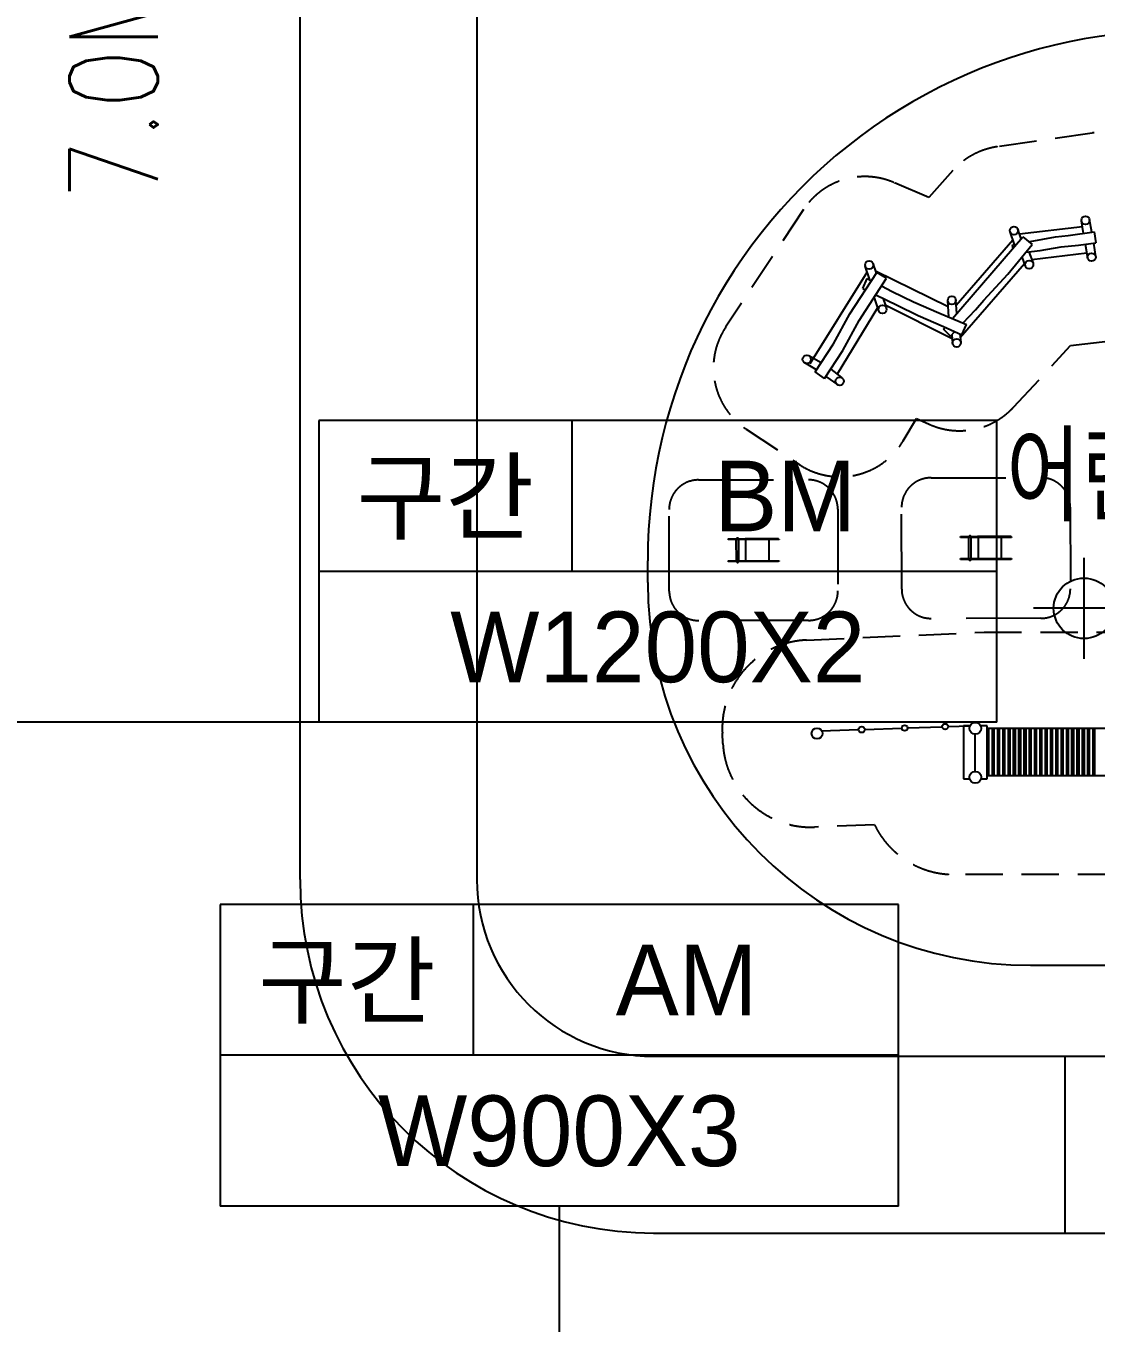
# Model space of a CAD drawing. Header units: millimetres. Extents: x 1145859089 to 1147511753, y -1047484727 to -1047247487.
# Drawn here: x 1147299157 to 1147317323, y -1047407298 to -1047385276 of the extents above; entities that cross this region are included whole.
import ezdxf
from ezdxf.enums import TextEntityAlignment as Align
from ezdxf.xclip import XClip

# ---------------------------------------------------------------- set-up
doc = ezdxf.new("R2010")
doc.units = ezdxf.units.MM
doc.header["$LTSCALE"] = 100
doc.header["$MEASUREMENT"] = 0
doc.header["$XCLIPFRAME"] = 2
doc.linetypes.add('단지배치도$0$HIDDEN', pattern=[9.525, 6.35, -3.175])
doc.linetypes.add('단지배치도$0$HIDDENX2', pattern=[0.75, 0.5, -0.25])
doc.layers.get('0').update_dxf_attribs({"linetype": 'CONTINUOUS'})
for name, color, linetype in [('0-BLOCK', 2, 'CONTINUOUS'), ('TRAY', 1, 'CONTINUOUS'), ('XREF', 135, 'CONTINUOUS'), ('단지배치도$0$S240910', 33, 'CONTINUOUS'), ('단지배치도$0$W240910', 135, 'CONTINUOUS')]:
    doc.layers.add(name, color=color, linetype=linetype)
doc.styles.add('WL', font='울릉도L_5.TTF')
doc.styles.add('단지배치도$0$WS1', font='romans.shx', dxfattribs={"width": 0.8, "bigfont": 'whgtxt.shx'})

# ---------------------------------------------------------------- blocks, each defined once
blk = doc.blocks.new('단지배치도$0$zw$9902')
at = {"layer": '단지배치도$0$W240910'}
for p, q in [((43540, -28400, 0), (43540, 3823, 0)), ((46540, -4400, 0), (46540, -28400, 0)), ((55779, -17519, 0), (55724, -17358, 0)), ((55751, -17438, 0), (56820, -17310, 0)), ((56840, -17428, 0), (56804, -17217, 0)), ((56979, -17409, 0), (56941, -17193, 0)), ((54614, -18875, -333088), (55807, -17487, -333088)), ((54678, -18647, -333088), (55637, -17536, -333088)), ((55666, -17619, 0), (55591, -17403, 0)), ((56868, -17613, 0), (56906, -17843, 0)), ((57007, -17595, 0), (57044, -17820, 0)), ((57019, -17404, -333088), (57046, -17590, -333088)), ((55793, -17828, 0), (55850, -17982, 0)), ((55910, -17741, 0), (55981, -17934, 0)), ((55958, -17870, -333088), (56893, -17761, -333088)), ((53210, -18216, 0), (53134, -17986, 0)), ((53321, -18106, 0), (53267, -17942, 0)), ((54746, -19196, -333088), (55835, -17942, -333088)), ((52195, -19639, 0), (53168, -18088, 0)), ((53306, -18062, -333088), (54540, -18668, -333088)), ((53342, -18693, 0), (52654, -19817, 0)), ((53283, -18520, 0), (53359, -18741, 0)), ((53434, -18530, 0), (53491, -18695, 0)), ((53473, -18643, 0), (54607, -19214, 0)), ((54550, -18848, 0), (54533, -18570, 0)), ((54687, -18791, 0), (54673, -18562, 0)), ((54461, -19054, -333088), (54490, -19020, -333088)), ((54600, -19153, 0), (54616, -19295, 0)), ((54739, -19134, 0), (54755, -19280, 0)), ((52384, -19625, 0), (52175, -19506, 0)), ((52307, -19742, 0), (52106, -19628, 0)), ((52440, -19893, -333088), (52282, -19781, -333088)), ((52547, -19734, 0), (52729, -19876, 0)), ((52461, -19859, 0), (52669, -20002, 0)), ((49440, -23355), (49440, -22986, 0)), ((56845, -22937), (56845, -24651)), ((57703, -23794), (55988, -23794)), ((52385, -25876, 0), (53020, -25854, 0)), ((53126, -25850, 0), (53753, -25828, 0)), ((53850, -25825, 0), (54441, -25804, 0)), ((54538, -25800, 0), (54912, -25787, 0)), ((54912, -25787, 0), (54802, -25787, 0)), ((54802, -25787, 0), (54802, -26687, 0)), ((55001, -26562, 0), (55001, -25932, 0)), ((55202, -25787, 0), (55090, -25787, 0)), ((55202, -26687, 0), (55202, -25787, 0)), ((57212, -25837, 0), (55202, -25837, 0)), ((55202, -26637, 0), (55202, -25837, 0)), ((55232, -26637, 0), (55232, -25837, 0)), ((55292, -26637, 0), (55292, -25837, 0)), ((55322, -26637, 0), (55322, -25837, 0)), ((55382, -26637, 0), (55382, -25837, 0)), ((55412, -26637, 0), (55412, -25837, 0)), ((55472, -26637, 0), (55472, -25837, 0)), ((55502, -26637, 0), (55502, -25837, 0)), ((55562, -26637, 0), (55562, -25837, 0)), ((55592, -26637, 0), (55592, -25837, 0)), ((55652, -26637, 0), (55652, -25837, 0)), ((55682, -26637, 0), (55682, -25837, 0)), ((55742, -26637, 0), (55742, -25837, 0)), ((55772, -26637, 0), (55772, -25837, 0)), ((55832, -26637, 0), (55832, -25837, 0)), ((55862, -26637, 0), (55862, -25837, 0)), ((55922, -26637, 0), (55922, -25837, 0)), ((55952, -26637, 0), (55952, -25837, 0)), ((56012, -26637, 0), (56012, -25837, 0)), ((56042, -26637, 0), (56042, -25837, 0)), ((56102, -26637, 0), (56102, -25837, 0)), ((56132, -26637, 0), (56132, -25837, 0)), ((56192, -26637, 0), (56192, -25837, 0)), ((56222, -26637, 0), (56222, -25837, 0)), ((56282, -26637, 0), (56282, -25837, 0)), ((56312, -26637, 0), (56312, -25837, 0)), ((56372, -26637, 0), (56372, -25837, 0)), ((56402, -26637, 0), (56402, -25837, 0)), ((56462, -26637, 0), (56462, -25837, 0)), ((56492, -26637, 0), (56492, -25837, 0)), ((56552, -26637, 0), (56552, -25837, 0)), ((56582, -26637, 0), (56582, -25837, 0)), ((56642, -26637, 0), (56642, -25837, 0)), ((56672, -26637, 0), (56672, -25837, 0)), ((56732, -26637, 0), (56732, -25837, 0)), ((56762, -26637, 0), (56762, -25837, 0)), ((56822, -26637, 0), (56822, -25837, 0)), ((56852, -26637, 0), (56852, -25837, 0)), ((56912, -26637, 0), (56912, -25837, 0)), ((56942, -26637, 0), (56942, -25837, 0)), ((57002, -26637, 0), (57002, -25837, 0)), ((57032, -26637, 0), (57032, -25837, 0)), ((57212, -26637, 0), (55202, -26637, 0)), ((54802, -26687, 0), (54904, -26687, 0)), ((55098, -26687, 0), (55202, -26687, 0)), ((55940, -29855, 0), (62701, -29855, 0)), ((49540, -31400, 0), (68781, -31400, 0)), ((56520, -31400, 0), (56520, -34400, 0)), ((49540, -34400, 0), (68781, -34400, 0))]:
    blk.add_line(p, q, dxfattribs=at)
at = {"layer": '단지배치도$0$W240910', "linetype": '단지배치도$0$HIDDEN'}
for p, q in [((56984, -15725, 0), (55379, -15956, 0)), ((54622, -16362, 0), (54214, -16821, 0)), ((54214, -16821, 0), (53619, -16566, 0)), ((52083, -17025, 0), (50762, -19022, 0)), ((55652, -20378, 0), (56619, -19333, 0)), ((56619, -19333, 0), (57480, -19229, 0)), ((53776, -20953, 0), (54005, -20571, 0)), ((54005, -20571, 0), (54220, -20668, 0)), ((51112, -20752, 0), (52011, -21351, 0)), ((52138, -24333, 0), (55153, -24198, 0)), ((55153, -24198, 0), (57595, -24198, 0)), ((50717, -26090, 0), (50707, -25912, 0)), ((53292, -27470, 0), (52271, -27508, 0)), ((57374, -28313, 0), (54640, -28313, 0))]:
    blk.add_line(p, q, dxfattribs=at)
at = {"layer": '단지배치도$0$W240910', "linetype": 'Continuous'}
for p, q in [((55556, -18118, -333088), (55966, -17615, -333088)), ((55626, -17627, -333088), (55699, -17613, -333088)), ((55807, -17487, -333088), (55966, -17615, -333088)), ((55913, -17572, -333088), (55931, -17568, -333088)), ((55931, -17568, -333088), (56363, -17484, -333088)), ((56363, -17484, -333088), (56580, -17463, -333088)), ((56580, -17463, -333088), (57019, -17404, -333088)), ((56751, -17627, -333088), (57046, -17590, -333088)), ((55626, -17627, -333088), (55638, -17684, -333088)), ((55859, -17747, -333088), (56100, -17720, -333088)), ((56100, -17720, -333088), (56458, -17658, -333088)), ((56458, -17658, -333088), (56751, -17627, -333088)), ((52872, -18796, -333088), (53331, -18090, -333088)), ((53029, -18909, -333088), (53493, -18191, -333088)), ((53091, -18364, -333088), (53168, -18193, -333088)), ((53168, -18193, -333088), (53239, -18231, -333088)), ((53493, -18191, -333088), (53331, -18090, -333088)), ((55147, -18560, -333088), (55556, -18118, -333088)), ((53091, -18364, -333088), (53138, -18387, -333088)), ((53312, -18472, -333088), (53673, -18648, -333088)), ((53409, -18321, -333088), (53592, -18417, -333088)), ((53592, -18417, -333088), (53949, -18590, -333088)), ((53673, -18648, -333088), (54030, -18821, -333088)), ((53949, -18590, -333088), (54383, -18776, -333088)), ((55004, -18724, -333088), (55147, -18560, -333088)), ((52593, -19301, -333088), (52872, -18796, -333088)), ((52750, -19414, -333088), (53029, -18909, -333088)), ((54030, -18821, -333088), (54463, -19008, -333088)), ((54383, -18776, -333088), (54853, -18977, -333088)), ((54791, -18950, -333088), (55004, -18724, -333088)), ((54582, -19172, -333088), (54461, -19054, -333088)), ((54463, -19008, -333088), (54775, -19151, -333088)), ((54582, -19172, -333088), (54654, -19095, -333088)), ((54775, -19151, -333088), (54853, -18977, -333088)), ((52283, -19780, -333088), (52593, -19301, -333088)), ((52440, -19893, -333088), (52750, -19414, -333088))]:
    blk.add_line(p, q, dxfattribs=at)
at = {"layer": '단지배치도$0$W240910', "linetype": '단지배치도$0$HIDDENX2', "ltscale": 100}
for p, q in [((50945, -22986, 0), (50944, -22627, 0)), ((50983, -22986, 0), (50982, -22627, 0)), ((50986, -22986, 0), (50986, -22627, 0)), ((51101, -22627, 0), (51102, -22986, 0)), ((51101, -22627, 0), (51102, -22986, 0)), ((51502, -22986, 0), (51501, -22626, 0)), ((54890, -22950, 0), (54890, -22591, 0)), ((54928, -22950, 0), (54928, -22591, 0)), ((54932, -22950, 0), (54931, -22591, 0)), ((55047, -22591, 0), (55048, -22950, 0)), ((55047, -22591, 0), (55047, -22950, 0)), ((55447, -22950, 0), (55447, -22590, 0))]:
    blk.add_line(p, q, dxfattribs=at)
at = {"layer": '단지배치도$0$W240910', "linetype": '단지배치도$0$HIDDEN', "ltscale": 2, "elevation": 0}
for points in [[(53749, -22078, -0.414214), (54249, -21578), (56113, -21576, -0.414214), (56613, -22075), (56615, -23463, -0.414214), (56115, -23963), (54251, -23965, -0.414214), (53751, -23466)], [(49803, -22114, -0.414214), (50303, -21614), (52167, -21612, -0.414214), (52667, -22111), (52669, -23499, -0.414214), (52169, -23999), (50305, -24001, -0.414214), (49805, -23502)]]:
    blk.add_lwpolyline(points, format="xyb", close=True, dxfattribs=at)
at = {"layer": '단지배치도$0$W240910', "linetype": '단지배치도$0$HIDDENX2', "ltscale": 100, "elevation": 0}
for points in [[(51094, -22619), (51670, -22618), (51670, -22626), (50806, -22627), (50806, -22613), (51094, -22613), (51094, -22619)], [(50965, -22600), (50966, -22600), (50966, -22600)], [(51662, -22618), (51662, -22612), (51094, -22613)], [(51156, -22615), (51269, -22614), (51269, -22618)], [(51311, -22618), (51311, -22614), (51423, -22614), (51423, -22618)], [(51473, -22618), (51473, -22614), (51586, -22614), (51586, -22618)], [(55040, -22583), (55616, -22582), (55616, -22590), (54751, -22591), (54751, -22577), (55040, -22577), (55040, -22583)], [(54911, -22564), (54912, -22564), (54912, -22564)], [(55608, -22582), (55608, -22576), (55040, -22577)], [(55102, -22578), (55214, -22578), (55214, -22582)], [(55257, -22582), (55257, -22578), (55369, -22578), (55369, -22582)], [(55419, -22582), (55419, -22578), (55531, -22578), (55531, -22582)], [(51662, -22994), (51662, -23000), (50806, -23001), (50806, -22987), (51670, -22986), (51670, -22994), (51095, -22994)], [(51095, -23000), (51095, -22994), (50806, -22995)], [(51269, -22994), (51269, -22998), (51157, -22998)], [(51424, -22994), (51424, -22998), (51312, -22998), (51312, -22994)], [(51586, -22994), (51586, -22998), (51474, -22998), (51474, -22994)], [(55608, -22957), (55608, -22963), (54752, -22964), (54752, -22950), (55616, -22949), (55616, -22957), (55040, -22958)], [(55040, -22964), (55040, -22958), (54752, -22958)], [(55215, -22958), (55215, -22962), (55103, -22962)], [(55370, -22958), (55370, -22962), (55257, -22962), (55257, -22958)], [(55532, -22958), (55532, -22962), (55420, -22962), (55420, -22958)]]:
    blk.add_lwpolyline(points, dxfattribs=at)
for points in [[(50946, -22613, -0.336961), (50963, -22600), (50963, -22600, -0.336631), (50980, -22613)], [(54892, -22577, -0.336961), (54909, -22564), (54909, -22564, -0.336631), (54926, -22577)]]:
    blk.add_lwpolyline(points, format="xyb", dxfattribs=at)
at = {"layer": '단지배치도$0$W240910'}
for centre, radius in [((56872, -17205, 0), 70), ((55657, -17380, 0), 70), ((56975, -17832, 0), 70), ((53200, -17964, 0), 70), ((55916, -17958, 0), 70), ((54603, -18566, 0), 70), ((53425, -18718, 0), 70), ((54686, -19288, 0), 70), ((52140, -19567, 0), 70), ((52699, -19939, 0), 70), ((56845, -23794), 514), ((54489, -25802, 0), 48.5), ((55001, -25832, 0), 100), ((52315, -25919, 0), 92.6), ((53073, -25852, 0), 52.9), ((53802, -25826, 0), 48.5), ((55001, -26662, 0), 100)]:
    blk.add_circle(centre, radius, dxfattribs=at)
for centre, radius, start, end in [((68781, 10060, 0), 24000, 213.718, 270), ((58440, -22986, 0), 9000, 73.5654, 180), ((55940, -23355, 0), 6500, 180, 270), ((49540, -28400, 0), 6000, 180, 270), ((49540, -28400, 0), 3000, 180, 270)]:
    blk.add_arc(centre, radius, start, end, dxfattribs=at)
at = {"layer": '단지배치도$0$W240910', "linetype": '단지배치도$0$HIDDEN'}
for centre, radius, start, end in [((57162, -16962, 0), 1250, 9.3054, 98.1801), ((55556, -17193, 0), 1250, 98.1801, 138.3599), ((53126, -17714, 0), 1250, 66.7694, 146.5105), ((51805, -19711, 0), 1250, 146.5105, 236.3519), ((54734, -19529, 0), 1250, 245.6782, 317.2257), ((52704, -20310, 0), 1250, 236.3519, 329.0695), ((52205, -25831, 0), 1500, 92.5646, 183.0733), ((52214, -26010, 0), 1500, 183.0733, 272.152), ((54640, -26813, 0), 1500, 205.9766, 269.9957)]:
    blk.add_arc(centre, radius, start, end, dxfattribs=at)
at = {"layer": '단지배치도$0$W240910', "linetype": '단지배치도$0$HIDDENX2', "ltscale": 100}
for centre, start, end in [((50966, -22618, 0), 15.5774, 90.0147), ((54912, -22581, 0), 15.5774, 90.0147), ((50964, -22996, 0), 195.5774, 344.5519), ((50967, -22996, 0), 264.8139, 344.5519), ((54909, -22959, 0), 195.5774, 344.5519), ((54913, -22959, 0), 264.8139, 344.5519)]:
    blk.add_arc(centre, 17.9, start, end, dxfattribs=at)
at = {"layer": '단지배치도$0$S240910', "style": '단지배치도$0$WS1', "width": 0.8}
blk.add_text('7.0M 단지내도로', height=1500, rotation=90, dxfattribs=at).set_placement((41123, -16866))
blk.add_text('어린이놀이터', height=1500, dxfattribs=at).set_placement((55526, -22321))
blk = doc.blocks.new('단지배치도')
blk.add_blockref('단지배치도$0$zw$9902', (141034, 142437))
blk = doc.blocks.new('A$C25F07BB0')
at = {"layer": '0-BLOCK', "color": 6}
blk.add_line((0, 0), (0, 7822), dxfattribs=at)
blk.add_lwpolyline([(217, 7822), (-217, 7822), (-217, 9504), (217, 9504)], close=True, dxfattribs=at)
blk = doc.blocks.new('A$C4F4C36A7')
at = {"layer": 'TRAY', "color": 6}
for p, q in [((0, 5124), (0, 2562)), ((5756, 5124), (0, 5124)), ((11512, 5124), (5756, 5124)), ((11512, 2562), (11512, 5124)), ((0, 2562), (0, 0)), ((5756, 2562), (0, 2562)), ((11512, 2562), (5756, 2562)), ((11512, 2562), (5756, 2562)), ((11512, 0), (11512, 2562)), ((5756, 0), (0, 0)), ((11512, 0), (5756, 0))]:
    blk.add_line(p, q, dxfattribs=at)
blk = doc.blocks.new('A$C28682198')
at = {"color": 6}
blk.add_line((4301, 2562), (4301, 5124), dxfattribs=at)
blk.add_blockref('A$C4F4C36A7', (0, 0))

msp = doc.modelspace()

# ---------------------------------------------------------------- block references
at = {"layer": '0-BLOCK', "rotation": 359.9999968060735}
for p in [(1147304126.397664, -1047397098.582539), (1147302454.455931, -1047405314.597201, 0)]:
    msp.add_blockref('A$C28682198', p, dxfattribs=at)
at = {"layer": '0-BLOCK', "xscale": -0.6666666666666666, "yscale": 0.6666666666666666, "zscale": 0.6666666666666666}
for p, rotation in [((1147304126.397395, -1047397098.582808), 90.00000638288725), ((1147308210.410356, -1047405314.59779, 0), 180.0000127658332)]:
    msp.add_blockref('A$C25F07BB0', p, dxfattribs=dict(at, rotation=rotation))
at = {"layer": 'XREF'}
ref = msp.add_blockref('단지배치도', (1147119237.834579, -1047513806.462535), dxfattribs=at)
XClip(ref).set_block_clipping_path([(72982.4064819524, 34919.7593965302), (360382.4067475507, 255319.7593436702)])

# ---------------------------------------------------------------- texts
at = {"layer": '0-BLOCK', "color": 2, "style": 'WL'}
for s, p in [('구간', (1147306276.653914, -1047393255.487032)), ('BM', (1147312044.587748, -1047393255.487227)), ('W1200X2', (1147309882.35196, -1047395817.551094)), ('구간', (1147304604.712181, -1047401471.501693, 0)), ('AM', (1147310372.646015, -1047401471.501888, 0)), ('W900X3', (1147308210.410227, -1047404033.565755, 0))]:
    msp.add_text(s, height=1200, dxfattribs=at).set_placement(p, align=Align.MIDDLE)

doc.saveas('drawing.dxf')
